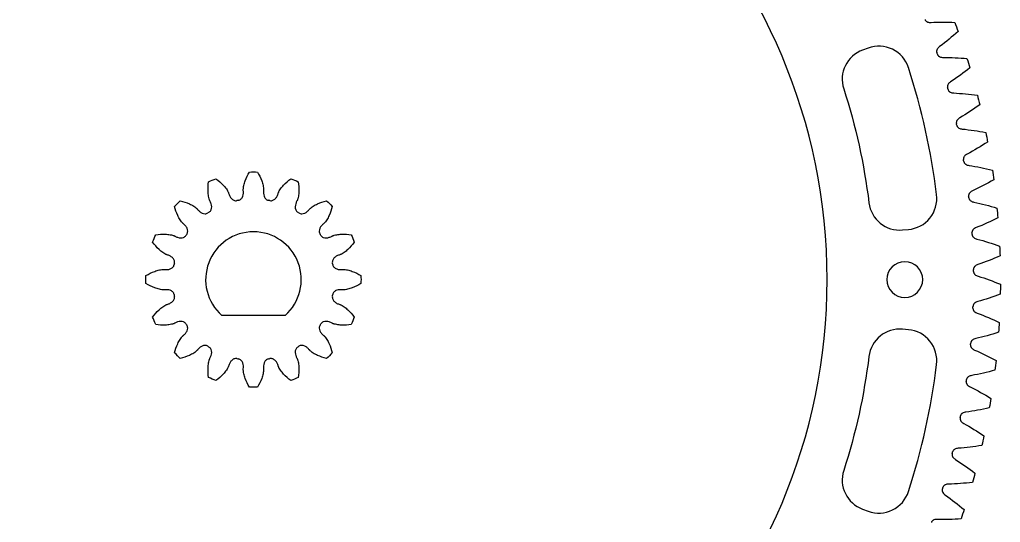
# Model space of a CAD drawing. Header units: millimetres. Extents: x -62 to 62, y -62 to 63.
# Drawn here: x -19.6 to 62.5, y -20.3 to 21.7 of the extents above; entities that cross this region are included whole.
import ezdxf

# ---------------------------------------------------------------- set-up
doc = ezdxf.new("R2010")
doc.units = ezdxf.units.MM
doc.layers.add('1', color=7, linetype='CONTINUOUS', true_color=0xffffff)

msp = doc.modelspace()

# ---------------------------------------------------------------- linework, layer by layer
at = {"layer": '1', "color": 3, "linetype": 'Continuous'}
for p, q in [((51.444, 19.362), (50.974, 19.191)), ((54.308, 4.149), (54.807, 4.193)), ((2.646, -3), (-2.646, -3)), ((54.807, -4.193), (54.308, -4.149)), ((50.974, -19.191), (51.444, -19.362))]:
    msp.add_line(p, q, dxfattribs=at)
at = {"layer": '1', "color": 3, "linetype": 'Continuous', "extrusion": (0, 0, -1)}
for centre, radius in [((0, 0), 48), ((-54.5, 0), 1.5)]:
    msp.add_circle(centre, radius, dxfattribs=at)
at = {"layer": '1', "color": 3, "linetype": 'Continuous'}
for centre, radius, start, end in [((51.863, 16.748), 2.6, 110, 197.89693), ((52.333, 16.919), 2.6, 17.91606, 110), ((0, 0), 60.25, 18.21852, 18.36684), ((0, 0), 57.6, 7.08394, 17.91606), ((0, 0), 60.25, 15.2917, 15.44001), ((0, 0), 60.25, 12.36487, 12.51318), ((0, 0), 60.25, 9.43804, 9.58635), ((0, 0), 6.75, 100.67983, 101.82017), ((0, 0), 6.75, 78.17983, 79.32017), ((54.58, 6.783), 2.6, 275, 7.08394), ((0, 0), 60.25, 6.51121, 6.65952), ((54.082, 6.739), 2.6, 187.10307, 275), ((0, 0), 6.75, 123.17983, 124.32017), ((0, 0), 6.75, 55.67983, 56.82017), ((0, 0), 6.75, 145.67983, 146.82017), ((0, 0), 4, 311.40962, 228.59038), ((0, 0), 6.75, 33.17983, 34.32017), ((0, 0), 60.25, 3.58438, 3.73269), ((0, 0), 6.75, 168.17983, 169.32017), ((0, 0), 6.75, 10.67983, 11.82017), ((0, 0), 60.25, 0.65755, 0.80587), ((0, 0), 6.75, 190.67983, 191.82017), ((0, 0), 6.75, 348.17983, 349.32017), ((0, 0), 60.25, 357.73072, 357.87904), ((0, 0), 6.75, 213.17983, 214.32017), ((0, 0), 6.75, 325.67983, 326.82017), ((54.082, -6.739), 2.6, 85, 172.89693), ((54.58, -6.783), 2.6, 352.91606, 85), ((0, 0), 6.75, 235.67983, 236.82017), ((0, 0), 6.75, 303.17983, 304.32017), ((0, 0), 60.25, 354.80389, 354.95221), ((0, 0), 6.75, 258.17983, 259.32017), ((0, 0), 6.75, 280.67983, 281.82017), ((0, 0), 57.6, 342.08394, 352.91606), ((0, 0), 60.25, 351.87706, 352.02538), ((0, 0), 60.25, 348.95023, 349.09855), ((0, 0), 60.25, 346.0234, 346.17172), ((51.863, -16.748), 2.6, 162.10307, 250), ((52.333, -16.919), 2.6, 250, 342.08394), ((0, 0), 60.25, 343.09657, 343.24489)]:
    msp.add_arc(centre, radius, start, end, dxfattribs=at)
at = {"layer": '1', "color": 3, "linetype": 'Continuous', "extrusion": (0, 0, -1)}
for start, end in [(162.10307, 172.89693), (187.10307, 197.89693)]:
    msp.add_arc((0, 0), 51.9, start, end, dxfattribs=at)
at = {"layer": '1', "color": 6, "linetype": 'Continuous'}
for points, knots in [([(56.193, 21.734), (56.203, 21.712), (56.227, 21.668), (56.266, 21.62), (56.304, 21.587), (56.345, 21.559), (56.423, 21.521), (56.545, 21.495), (56.644, 21.494), (56.694, 21.497)], [0, 0, 0, 0, 0.125, 0.25, 0.3125, 0.375, 0.5, 0.75, 1, 1, 1, 1]), ([(57.416, 19.486), (57.376, 19.457), (57.3, 19.393), (57.222, 19.295), (57.186, 19.216), (57.173, 19.168), (57.164, 19.12), (57.164, 19.057), (57.174, 19.009), (57.181, 18.985)], [0, 0, 0, 0, 0.25, 0.5, 0.625, 0.6875, 0.75, 0.875, 1, 1, 1, 1]), ([(57.23, 18.837), (57.239, 18.814), (57.26, 18.769), (57.297, 18.719), (57.333, 18.684), (57.372, 18.654), (57.448, 18.612), (57.569, 18.579), (57.668, 18.574), (57.717, 18.574)], [0, 0, 0, 0, 0.125, 0.25, 0.3125, 0.375, 0.5, 0.75, 1, 1, 1, 1]), ([(58.336, 16.529), (58.295, 16.502), (58.215, 16.442), (58.133, 16.348), (58.093, 16.271), (58.077, 16.224), (58.066, 16.176), (58.063, 16.114), (58.07, 16.064), (58.076, 16.04)], [0, 0, 0, 0, 0.25, 0.5, 0.625, 0.6875, 0.75, 0.875, 1, 1, 1, 1]), ([(58.117, 15.89), (58.125, 15.866), (58.143, 15.82), (58.178, 15.769), (58.212, 15.733), (58.25, 15.7), (58.324, 15.654), (58.442, 15.616), (58.541, 15.605), (58.591, 15.603)], [0, 0, 0, 0, 0.125, 0.25, 0.3125, 0.375, 0.5, 0.75, 1, 1, 1, 1]), ([(59.104, 13.529), (59.061, 13.504), (58.979, 13.448), (58.892, 13.359), (58.848, 13.284), (58.829, 13.238), (58.816, 13.19), (58.81, 13.128), (58.815, 13.078), (58.819, 13.054)], [0, 0, 0, 0, 0.25, 0.5, 0.625, 0.6875, 0.75, 0.875, 1, 1, 1, 1]), ([(58.852, 12.902), (58.859, 12.878), (58.875, 12.831), (58.907, 12.777), (58.939, 12.74), (58.975, 12.706), (59.047, 12.656), (59.163, 12.611), (59.262, 12.596), (59.311, 12.591)], [0, 0, 0, 0, 0.125, 0.25, 0.3125, 0.375, 0.5, 0.75, 1, 1, 1, 1]), ([(59.718, 10.494), (59.674, 10.47), (59.589, 10.419), (59.497, 10.334), (59.45, 10.261), (59.429, 10.216), (59.413, 10.169), (59.403, 10.108), (59.406, 10.058), (59.409, 10.034)], [0, 0, 0, 0, 0.25, 0.5, 0.625, 0.6875, 0.75, 0.875, 1, 1, 1, 1]), ([(59.434, 9.88), (59.44, 9.856), (59.454, 9.808), (59.483, 9.753), (59.513, 9.714), (59.547, 9.678), (59.616, 9.624), (59.73, 9.574), (59.827, 9.553), (59.876, 9.546)], [0, 0, 0, 0, 0.125, 0.25, 0.3125, 0.375, 0.5, 0.75, 1, 1, 1, 1]), ([(-3.134, 8.437), (-2.916, 8.276), (-2.606, 8.008), (-2.303, 7.641), (-2.175, 7.441), (-2.12, 7.335), (-2.096, 7.281), (-2.085, 7.254), (-2.079, 7.238), (-2.076, 7.23), (-2.075, 7.226)], [0, 0, 0, 0, 0.5, 0.75, 0.875, 0.9375, 0.96875, 0.984375, 0.992188, 1, 1, 1, 1]), ([(-0.848, 7.47), (-0.849, 7.474), (-0.849, 7.482), (-0.85, 7.499), (-0.85, 7.529), (-0.848, 7.588), (-0.838, 7.707), (-0.796, 7.941), (-0.657, 8.396), (-0.474, 8.762), (-0.333, 8.994)], [0, 0, 0, 0, 0.007812, 0.015625, 0.03125, 0.0625, 0.125, 0.25, 0.5, 1, 1, 1, 1]), ([(0.333, 8.994), (0.474, 8.762), (0.657, 8.396), (0.796, 7.941), (0.838, 7.707), (0.848, 7.588), (0.85, 7.529), (0.85, 7.499), (0.849, 7.482), (0.849, 7.474), (0.848, 7.47)], [0, 0, 0, 0, 0.5, 0.75, 0.875, 0.9375, 0.96875, 0.984375, 0.992188, 1, 1, 1, 1]), ([(2.075, 7.226), (2.076, 7.23), (2.079, 7.238), (2.085, 7.254), (2.096, 7.281), (2.12, 7.335), (2.175, 7.441), (2.303, 7.641), (2.606, 8.008), (2.916, 8.276), (3.134, 8.437)], [0, 0, 0, 0, 0.007812, 0.015625, 0.03125, 0.0625, 0.125, 0.25, 0.5, 1, 1, 1, 1]), ([(-3.642, 6.576), (-3.644, 6.58), (-3.648, 6.588), (-3.655, 6.603), (-3.667, 6.63), (-3.688, 6.686), (-3.723, 6.8), (-3.774, 7.032), (-3.82, 7.506), (-3.79, 7.914), (-3.749, 8.182)], [0, 0, 0, 0, 0.007812, 0.015625, 0.03125, 0.0625, 0.125, 0.25, 0.5, 1, 1, 1, 1]), ([(-1.251, 6.633), (-1.209, 6.641), (-1.128, 6.67), (-0.99, 6.773), (-0.881, 6.961), (-0.834, 7.214), (-0.839, 7.385), (-0.848, 7.47)], [0, 0, 0, 0, 0.125, 0.25, 0.5, 0.75, 1, 1, 1, 1]), ([(0.848, 7.47), (0.839, 7.385), (0.834, 7.214), (0.881, 6.961), (0.99, 6.773), (1.128, 6.67), (1.209, 6.641), (1.251, 6.633)], [0, 0, 0, 0, 0.25, 0.5, 0.75, 0.875, 1, 1, 1, 1]), ([(3.749, 8.182), (3.79, 7.914), (3.82, 7.506), (3.774, 7.032), (3.723, 6.8), (3.688, 6.686), (3.667, 6.63), (3.655, 6.603), (3.648, 6.588), (3.644, 6.58), (3.642, 6.576)], [0, 0, 0, 0, 0.5, 0.75, 0.875, 0.9375, 0.96875, 0.984375, 0.992188, 1, 1, 1, 1]), ([(60.175, 7.431), (60.131, 7.41), (60.043, 7.363), (59.947, 7.283), (59.896, 7.213), (59.873, 7.169), (59.855, 7.123), (59.842, 7.062), (59.842, 7.012), (59.843, 6.987)], [0, 0, 0, 0, 0.25, 0.5, 0.625, 0.6875, 0.75, 0.875, 1, 1, 1, 1]), ([(-6.124, 6.595), (-5.861, 6.53), (-5.472, 6.402), (-5.052, 6.178), (-4.857, 6.042), (-4.766, 5.966), (-4.723, 5.925), (-4.702, 5.904), (-4.69, 5.891), (-4.685, 5.885), (-4.682, 5.882)], [0, 0, 0, 0, 0.5, 0.75, 0.875, 0.9375, 0.96875, 0.984375, 0.992188, 1, 1, 1, 1]), ([(-3.694, 5.649), (-3.658, 5.673), (-3.595, 5.73), (-3.507, 5.879), (-3.477, 6.094), (-3.531, 6.346), (-3.601, 6.502), (-3.642, 6.576)], [0, 0, 0, 0, 0.125, 0.25, 0.5, 0.75, 1, 1, 1, 1]), ([(-2.075, 7.226), (-2.051, 7.144), (-1.991, 6.984), (-1.85, 6.768), (-1.677, 6.637), (-1.51, 6.594), (-1.424, 6.598), (-1.383, 6.607)], [0, 0, 0, 0, 0.25, 0.5, 0.75, 0.875, 1, 1, 1, 1]), ([(1.383, 6.607), (1.424, 6.598), (1.51, 6.594), (1.677, 6.637), (1.85, 6.768), (1.991, 6.984), (2.051, 7.144), (2.075, 7.226)], [0, 0, 0, 0, 0.125, 0.25, 0.5, 0.75, 1, 1, 1, 1]), ([(3.642, 6.576), (3.601, 6.502), (3.531, 6.346), (3.477, 6.094), (3.507, 5.879), (3.595, 5.73), (3.658, 5.673), (3.694, 5.649)], [0, 0, 0, 0, 0.25, 0.5, 0.75, 0.875, 1, 1, 1, 1]), ([(4.682, 5.882), (4.685, 5.885), (4.69, 5.891), (4.702, 5.904), (4.723, 5.925), (4.766, 5.966), (4.857, 6.042), (5.052, 6.178), (5.472, 6.402), (5.861, 6.53), (6.124, 6.595)], [0, 0, 0, 0, 0.007812, 0.015625, 0.03125, 0.0625, 0.125, 0.25, 0.5, 1, 1, 1, 1]), ([(59.861, 6.832), (59.865, 6.808), (59.877, 6.759), (59.903, 6.703), (59.931, 6.662), (59.964, 6.625), (60.03, 6.568), (60.141, 6.511), (60.237, 6.486), (60.286, 6.476)], [0, 0, 0, 0, 0.125, 0.25, 0.3125, 0.375, 0.5, 0.75, 1, 1, 1, 1]), ([(-5.882, 4.682), (-5.885, 4.685), (-5.891, 4.69), (-5.904, 4.702), (-5.925, 4.723), (-5.966, 4.766), (-6.042, 4.857), (-6.178, 5.052), (-6.402, 5.472), (-6.53, 5.861), (-6.595, 6.124)], [0, 0, 0, 0, 0.007812, 0.015625, 0.03125, 0.0625, 0.125, 0.25, 0.5, 1, 1, 1, 1]), ([(-4.682, 5.882), (-4.629, 5.815), (-4.512, 5.691), (-4.3, 5.545), (-4.089, 5.49), (-3.919, 5.514), (-3.841, 5.551), (-3.806, 5.575)], [0, 0, 0, 0, 0.25, 0.5, 0.75, 0.875, 1, 1, 1, 1]), ([(3.806, 5.575), (3.841, 5.551), (3.919, 5.514), (4.089, 5.49), (4.3, 5.545), (4.512, 5.691), (4.629, 5.815), (4.682, 5.882)], [0, 0, 0, 0, 0.125, 0.25, 0.5, 0.75, 1, 1, 1, 1]), ([(6.595, 6.124), (6.53, 5.861), (6.402, 5.472), (6.178, 5.052), (6.042, 4.857), (5.966, 4.766), (5.925, 4.723), (5.904, 4.702), (5.891, 4.69), (5.885, 4.685), (5.882, 4.682)], [0, 0, 0, 0, 0.5, 0.75, 0.875, 0.9375, 0.96875, 0.984375, 0.992188, 1, 1, 1, 1]), ([(-5.575, 3.806), (-5.551, 3.841), (-5.514, 3.919), (-5.49, 4.089), (-5.545, 4.3), (-5.691, 4.512), (-5.815, 4.629), (-5.882, 4.682)], [0, 0, 0, 0, 0.125, 0.25, 0.5, 0.75, 1, 1, 1, 1]), ([(5.882, 4.682), (5.815, 4.629), (5.691, 4.512), (5.545, 4.3), (5.49, 4.089), (5.514, 3.919), (5.551, 3.841), (5.575, 3.806)], [0, 0, 0, 0, 0.25, 0.5, 0.75, 0.875, 1, 1, 1, 1]), ([(60.476, 4.348), (60.43, 4.33), (60.34, 4.288), (60.241, 4.212), (60.186, 4.145), (60.161, 4.102), (60.14, 4.057), (60.125, 3.997), (60.122, 3.947), (60.122, 3.922)], [0, 0, 0, 0, 0.25, 0.5, 0.625, 0.6875, 0.75, 0.875, 1, 1, 1, 1]), ([(-8.182, 3.749), (-7.914, 3.79), (-7.506, 3.82), (-7.032, 3.774), (-6.8, 3.723), (-6.686, 3.688), (-6.63, 3.667), (-6.603, 3.655), (-6.588, 3.648), (-6.58, 3.644), (-6.576, 3.642)], [0, 0, 0, 0, 0.5, 0.75, 0.875, 0.9375, 0.96875, 0.984375, 0.992188, 1, 1, 1, 1]), ([(-6.576, 3.642), (-6.502, 3.601), (-6.346, 3.531), (-6.094, 3.477), (-5.879, 3.507), (-5.73, 3.595), (-5.673, 3.658), (-5.649, 3.694)], [0, 0, 0, 0, 0.25, 0.5, 0.75, 0.875, 1, 1, 1, 1]), ([(5.649, 3.694), (5.673, 3.658), (5.73, 3.595), (5.879, 3.507), (6.094, 3.477), (6.346, 3.531), (6.502, 3.601), (6.576, 3.642)], [0, 0, 0, 0, 0.125, 0.25, 0.5, 0.75, 1, 1, 1, 1]), ([(6.576, 3.642), (6.58, 3.644), (6.588, 3.648), (6.603, 3.655), (6.63, 3.667), (6.686, 3.688), (6.8, 3.723), (7.032, 3.774), (7.506, 3.82), (7.914, 3.79), (8.182, 3.749)], [0, 0, 0, 0, 0.007812, 0.015625, 0.03125, 0.0625, 0.125, 0.25, 0.5, 1, 1, 1, 1]), ([(60.132, 3.767), (60.135, 3.742), (60.144, 3.693), (60.167, 3.636), (60.193, 3.593), (60.224, 3.554), (60.287, 3.494), (60.395, 3.432), (60.49, 3.402), (60.538, 3.389)], [0, 0, 0, 0, 0.125, 0.25, 0.3125, 0.375, 0.5, 0.75, 1, 1, 1, 1]), ([(-7.226, 2.075), (-7.23, 2.076), (-7.238, 2.079), (-7.254, 2.085), (-7.281, 2.096), (-7.335, 2.12), (-7.441, 2.175), (-7.641, 2.303), (-8.008, 2.606), (-8.276, 2.916), (-8.437, 3.134)], [0, 0, 0, 0, 0.007812, 0.015625, 0.03125, 0.0625, 0.125, 0.25, 0.5, 1, 1, 1, 1]), ([(8.437, 3.134), (8.276, 2.916), (8.008, 2.606), (7.641, 2.303), (7.441, 2.175), (7.335, 2.12), (7.281, 2.096), (7.254, 2.085), (7.238, 2.079), (7.23, 2.076), (7.226, 2.075)], [0, 0, 0, 0, 0.5, 0.75, 0.875, 0.9375, 0.96875, 0.984375, 0.992188, 1, 1, 1, 1]), ([(-6.607, 1.383), (-6.598, 1.424), (-6.594, 1.51), (-6.637, 1.677), (-6.768, 1.85), (-6.984, 1.991), (-7.144, 2.051), (-7.226, 2.075)], [0, 0, 0, 0, 0.125, 0.25, 0.5, 0.75, 1, 1, 1, 1]), ([(7.226, 2.075), (7.144, 2.051), (6.984, 1.991), (6.768, 1.85), (6.637, 1.677), (6.594, 1.51), (6.598, 1.424), (6.607, 1.383)], [0, 0, 0, 0, 0.25, 0.5, 0.75, 0.875, 1, 1, 1, 1]), ([(-8.994, 0.333), (-8.762, 0.474), (-8.396, 0.657), (-7.941, 0.796), (-7.707, 0.838), (-7.588, 0.848), (-7.529, 0.85), (-7.499, 0.85), (-7.482, 0.849), (-7.474, 0.849), (-7.47, 0.848)], [0, 0, 0, 0, 0.5, 0.75, 0.875, 0.9375, 0.96875, 0.984375, 0.992188, 1, 1, 1, 1]), ([(-7.47, 0.848), (-7.385, 0.839), (-7.214, 0.834), (-6.961, 0.881), (-6.773, 0.99), (-6.67, 1.128), (-6.641, 1.209), (-6.633, 1.251)], [0, 0, 0, 0, 0.25, 0.5, 0.75, 0.875, 1, 1, 1, 1]), ([(6.633, 1.251), (6.641, 1.209), (6.67, 1.128), (6.773, 0.99), (6.961, 0.881), (7.214, 0.834), (7.385, 0.839), (7.47, 0.848)], [0, 0, 0, 0, 0.125, 0.25, 0.5, 0.75, 1, 1, 1, 1]), ([(7.47, 0.848), (7.474, 0.849), (7.482, 0.849), (7.499, 0.85), (7.529, 0.85), (7.588, 0.848), (7.707, 0.838), (7.941, 0.796), (8.396, 0.657), (8.762, 0.474), (8.994, 0.333)], [0, 0, 0, 0, 0.007812, 0.015625, 0.03125, 0.0625, 0.125, 0.25, 0.5, 1, 1, 1, 1]), ([(60.619, 1.255), (60.573, 1.239), (60.481, 1.201), (60.377, 1.131), (60.319, 1.066), (60.292, 1.025), (60.269, 0.981), (60.25, 0.922), (60.245, 0.872), (60.244, 0.847)], [0, 0, 0, 0, 0.25, 0.5, 0.625, 0.6875, 0.75, 0.875, 1, 1, 1, 1]), ([(60.246, 0.691), (60.248, 0.667), (60.254, 0.617), (60.274, 0.559), (60.298, 0.515), (60.327, 0.475), (60.387, 0.411), (60.492, 0.344), (60.585, 0.309), (60.632, 0.294)], [0, 0, 0, 0, 0.125, 0.25, 0.3125, 0.375, 0.5, 0.75, 1, 1, 1, 1]), ([(-7.47, -0.848), (-7.474, -0.849), (-7.482, -0.849), (-7.499, -0.85), (-7.529, -0.85), (-7.588, -0.848), (-7.707, -0.838), (-7.941, -0.796), (-8.396, -0.657), (-8.762, -0.474), (-8.994, -0.333)], [0, 0, 0, 0, 0.007812, 0.015625, 0.03125, 0.0625, 0.125, 0.25, 0.5, 1, 1, 1, 1]), ([(8.994, -0.333), (8.762, -0.474), (8.396, -0.657), (7.941, -0.796), (7.707, -0.838), (7.588, -0.848), (7.529, -0.85), (7.499, -0.85), (7.482, -0.849), (7.474, -0.849), (7.47, -0.848)], [0, 0, 0, 0, 0.5, 0.75, 0.875, 0.9375, 0.96875, 0.984375, 0.992188, 1, 1, 1, 1]), ([(-6.633, -1.251), (-6.641, -1.209), (-6.67, -1.128), (-6.773, -0.99), (-6.961, -0.881), (-7.214, -0.834), (-7.385, -0.839), (-7.47, -0.848)], [0, 0, 0, 0, 0.125, 0.25, 0.5, 0.75, 1, 1, 1, 1]), ([(-7.226, -2.075), (-7.144, -2.051), (-6.984, -1.991), (-6.768, -1.85), (-6.637, -1.677), (-6.594, -1.51), (-6.598, -1.424), (-6.607, -1.383)], [0, 0, 0, 0, 0.25, 0.5, 0.75, 0.875, 1, 1, 1, 1]), ([(6.607, -1.383), (6.598, -1.424), (6.594, -1.51), (6.637, -1.677), (6.768, -1.85), (6.984, -1.991), (7.144, -2.051), (7.226, -2.075)], [0, 0, 0, 0, 0.125, 0.25, 0.5, 0.75, 1, 1, 1, 1]), ([(7.47, -0.848), (7.385, -0.839), (7.214, -0.834), (6.961, -0.881), (6.773, -0.99), (6.67, -1.128), (6.641, -1.209), (6.633, -1.251)], [0, 0, 0, 0, 0.25, 0.5, 0.75, 0.875, 1, 1, 1, 1]), ([(-8.437, -3.134), (-8.276, -2.916), (-8.008, -2.606), (-7.641, -2.303), (-7.441, -2.175), (-7.335, -2.12), (-7.281, -2.096), (-7.254, -2.085), (-7.238, -2.079), (-7.23, -2.076), (-7.226, -2.075)], [0, 0, 0, 0, 0.5, 0.75, 0.875, 0.9375, 0.96875, 0.984375, 0.992188, 1, 1, 1, 1]), ([(7.226, -2.075), (7.23, -2.076), (7.238, -2.079), (7.254, -2.085), (7.281, -2.096), (7.335, -2.12), (7.441, -2.175), (7.641, -2.303), (8.008, -2.606), (8.276, -2.916), (8.437, -3.134)], [0, 0, 0, 0, 0.007812, 0.015625, 0.03125, 0.0625, 0.125, 0.25, 0.5, 1, 1, 1, 1]), ([(60.203, -2.386), (60.203, -2.41), (60.207, -2.46), (60.224, -2.52), (60.246, -2.564), (60.272, -2.606), (60.329, -2.673), (60.43, -2.745), (60.521, -2.785), (60.568, -2.802)], [0, 0, 0, 0, 0.125, 0.25, 0.3125, 0.375, 0.5, 0.75, 1, 1, 1, 1]), ([(60.604, -1.842), (60.557, -1.856), (60.463, -1.889), (60.356, -1.953), (60.295, -2.015), (60.265, -2.055), (60.24, -2.098), (60.219, -2.156), (60.211, -2.205), (60.209, -2.23)], [0, 0, 0, 0, 0.25, 0.5, 0.625, 0.6875, 0.75, 0.875, 1, 1, 1, 1]), ([(-6.576, -3.642), (-6.58, -3.644), (-6.588, -3.648), (-6.603, -3.655), (-6.63, -3.667), (-6.686, -3.688), (-6.8, -3.723), (-7.032, -3.774), (-7.506, -3.82), (-7.914, -3.79), (-8.182, -3.749)], [0, 0, 0, 0, 0.007812, 0.015625, 0.03125, 0.0625, 0.125, 0.25, 0.5, 1, 1, 1, 1]), ([(-5.649, -3.694), (-5.673, -3.658), (-5.73, -3.595), (-5.879, -3.507), (-6.094, -3.477), (-6.346, -3.531), (-6.502, -3.601), (-6.576, -3.642)], [0, 0, 0, 0, 0.125, 0.25, 0.5, 0.75, 1, 1, 1, 1]), ([(-5.882, -4.682), (-5.815, -4.629), (-5.691, -4.512), (-5.545, -4.3), (-5.49, -4.089), (-5.514, -3.919), (-5.551, -3.841), (-5.575, -3.806)], [0, 0, 0, 0, 0.25, 0.5, 0.75, 0.875, 1, 1, 1, 1]), ([(5.575, -3.806), (5.551, -3.841), (5.514, -3.919), (5.49, -4.089), (5.545, -4.3), (5.691, -4.512), (5.815, -4.629), (5.882, -4.682)], [0, 0, 0, 0, 0.125, 0.25, 0.5, 0.75, 1, 1, 1, 1]), ([(6.576, -3.642), (6.502, -3.601), (6.346, -3.531), (6.094, -3.477), (5.879, -3.507), (5.73, -3.595), (5.673, -3.658), (5.649, -3.694)], [0, 0, 0, 0, 0.25, 0.5, 0.75, 0.875, 1, 1, 1, 1]), ([(8.182, -3.749), (7.914, -3.79), (7.506, -3.82), (7.032, -3.774), (6.8, -3.723), (6.686, -3.688), (6.63, -3.667), (6.603, -3.655), (6.588, -3.648), (6.58, -3.644), (6.576, -3.642)], [0, 0, 0, 0, 0.5, 0.75, 0.875, 0.9375, 0.96875, 0.984375, 0.992188, 1, 1, 1, 1]), ([(-6.595, -6.124), (-6.53, -5.861), (-6.402, -5.472), (-6.178, -5.052), (-6.042, -4.857), (-5.966, -4.766), (-5.925, -4.723), (-5.904, -4.702), (-5.891, -4.69), (-5.885, -4.685), (-5.882, -4.682)], [0, 0, 0, 0, 0.5, 0.75, 0.875, 0.9375, 0.96875, 0.984375, 0.992188, 1, 1, 1, 1]), ([(5.882, -4.682), (5.885, -4.685), (5.891, -4.69), (5.904, -4.702), (5.925, -4.723), (5.966, -4.766), (6.042, -4.857), (6.178, -5.052), (6.402, -5.472), (6.53, -5.861), (6.595, -6.124)], [0, 0, 0, 0, 0.007812, 0.015625, 0.03125, 0.0625, 0.125, 0.25, 0.5, 1, 1, 1, 1]), ([(-3.806, -5.575), (-3.841, -5.551), (-3.919, -5.514), (-4.089, -5.49), (-4.3, -5.545), (-4.512, -5.691), (-4.629, -5.815), (-4.682, -5.882)], [0, 0, 0, 0, 0.125, 0.25, 0.5, 0.75, 1, 1, 1, 1]), ([(-3.642, -6.576), (-3.601, -6.502), (-3.531, -6.346), (-3.477, -6.094), (-3.507, -5.879), (-3.595, -5.73), (-3.658, -5.673), (-3.694, -5.649)], [0, 0, 0, 0, 0.25, 0.5, 0.75, 0.875, 1, 1, 1, 1]), ([(3.694, -5.649), (3.658, -5.673), (3.595, -5.73), (3.507, -5.879), (3.477, -6.094), (3.531, -6.346), (3.601, -6.502), (3.642, -6.576)], [0, 0, 0, 0, 0.125, 0.25, 0.5, 0.75, 1, 1, 1, 1]), ([(4.682, -5.882), (4.629, -5.815), (4.512, -5.691), (4.3, -5.545), (4.089, -5.49), (3.919, -5.514), (3.841, -5.551), (3.806, -5.575)], [0, 0, 0, 0, 0.25, 0.5, 0.75, 0.875, 1, 1, 1, 1]), ([(60.002, -5.457), (60.001, -5.481), (60.003, -5.531), (60.017, -5.592), (60.036, -5.637), (60.061, -5.681), (60.114, -5.749), (60.211, -5.827), (60.3, -5.872), (60.346, -5.891)], [0, 0, 0, 0, 0.125, 0.25, 0.3125, 0.375, 0.5, 0.75, 1, 1, 1, 1]), ([(60.431, -4.934), (60.383, -4.946), (60.288, -4.973), (60.178, -5.033), (60.113, -5.091), (60.082, -5.129), (60.055, -5.171), (60.03, -5.228), (60.02, -5.277), (60.016, -5.301)], [0, 0, 0, 0, 0.25, 0.5, 0.625, 0.6875, 0.75, 0.875, 1, 1, 1, 1]), ([(-4.682, -5.882), (-4.685, -5.885), (-4.69, -5.891), (-4.702, -5.904), (-4.723, -5.925), (-4.766, -5.966), (-4.857, -6.042), (-5.052, -6.178), (-5.472, -6.402), (-5.861, -6.53), (-6.124, -6.595)], [0, 0, 0, 0, 0.007812, 0.015625, 0.03125, 0.0625, 0.125, 0.25, 0.5, 1, 1, 1, 1]), ([(6.124, -6.595), (5.861, -6.53), (5.472, -6.402), (5.052, -6.178), (4.857, -6.042), (4.766, -5.966), (4.723, -5.925), (4.702, -5.904), (4.69, -5.891), (4.685, -5.885), (4.682, -5.882)], [0, 0, 0, 0, 0.5, 0.75, 0.875, 0.9375, 0.96875, 0.984375, 0.992188, 1, 1, 1, 1]), ([(-3.749, -8.182), (-3.79, -7.914), (-3.82, -7.506), (-3.774, -7.032), (-3.723, -6.8), (-3.688, -6.686), (-3.667, -6.63), (-3.655, -6.603), (-3.648, -6.588), (-3.644, -6.58), (-3.642, -6.576)], [0, 0, 0, 0, 0.5, 0.75, 0.875, 0.9375, 0.96875, 0.984375, 0.992188, 1, 1, 1, 1]), ([(-2.075, -7.226), (-2.076, -7.23), (-2.079, -7.238), (-2.085, -7.254), (-2.096, -7.281), (-2.12, -7.335), (-2.175, -7.441), (-2.303, -7.641), (-2.606, -8.008), (-2.916, -8.276), (-3.134, -8.437)], [0, 0, 0, 0, 0.007812, 0.015625, 0.03125, 0.0625, 0.125, 0.25, 0.5, 1, 1, 1, 1]), ([(-1.383, -6.607), (-1.424, -6.598), (-1.51, -6.594), (-1.677, -6.637), (-1.85, -6.768), (-1.991, -6.984), (-2.051, -7.144), (-2.075, -7.226)], [0, 0, 0, 0, 0.125, 0.25, 0.5, 0.75, 1, 1, 1, 1]), ([(-0.848, -7.47), (-0.839, -7.385), (-0.834, -7.214), (-0.881, -6.961), (-0.99, -6.773), (-1.128, -6.67), (-1.209, -6.641), (-1.251, -6.633)], [0, 0, 0, 0, 0.25, 0.5, 0.75, 0.875, 1, 1, 1, 1]), ([(1.251, -6.633), (1.209, -6.641), (1.128, -6.67), (0.99, -6.773), (0.881, -6.961), (0.834, -7.214), (0.839, -7.385), (0.848, -7.47)], [0, 0, 0, 0, 0.125, 0.25, 0.5, 0.75, 1, 1, 1, 1]), ([(2.075, -7.226), (2.051, -7.144), (1.991, -6.984), (1.85, -6.768), (1.677, -6.637), (1.51, -6.594), (1.424, -6.598), (1.383, -6.607)], [0, 0, 0, 0, 0.25, 0.5, 0.75, 0.875, 1, 1, 1, 1]), ([(3.134, -8.437), (2.916, -8.276), (2.606, -8.008), (2.303, -7.641), (2.175, -7.441), (2.12, -7.335), (2.096, -7.281), (2.085, -7.254), (2.079, -7.238), (2.076, -7.23), (2.075, -7.226)], [0, 0, 0, 0, 0.5, 0.75, 0.875, 0.9375, 0.96875, 0.984375, 0.992188, 1, 1, 1, 1]), ([(3.642, -6.576), (3.644, -6.58), (3.648, -6.588), (3.655, -6.603), (3.667, -6.63), (3.688, -6.686), (3.723, -6.8), (3.774, -7.032), (3.82, -7.506), (3.79, -7.914), (3.749, -8.182)], [0, 0, 0, 0, 0.007812, 0.015625, 0.03125, 0.0625, 0.125, 0.25, 0.5, 1, 1, 1, 1]), ([(-0.333, -8.994), (-0.474, -8.762), (-0.657, -8.396), (-0.796, -7.941), (-0.838, -7.707), (-0.848, -7.588), (-0.85, -7.529), (-0.85, -7.499), (-0.849, -7.482), (-0.849, -7.474), (-0.848, -7.47)], [0, 0, 0, 0, 0.5, 0.75, 0.875, 0.9375, 0.96875, 0.984375, 0.992188, 1, 1, 1, 1]), ([(0.848, -7.47), (0.849, -7.474), (0.849, -7.482), (0.85, -7.499), (0.85, -7.529), (0.848, -7.588), (0.838, -7.707), (0.796, -7.941), (0.657, -8.396), (0.474, -8.762), (0.333, -8.994)], [0, 0, 0, 0, 0.007812, 0.015625, 0.03125, 0.0625, 0.125, 0.25, 0.5, 1, 1, 1, 1]), ([(60.101, -8.014), (60.052, -8.022), (59.955, -8.045), (59.842, -8.099), (59.775, -8.154), (59.742, -8.191), (59.712, -8.231), (59.685, -8.286), (59.672, -8.334), (59.667, -8.359)], [0, 0, 0, 0, 0.25, 0.5, 0.625, 0.6875, 0.75, 0.875, 1, 1, 1, 1]), ([(59.646, -8.513), (59.643, -8.538), (59.642, -8.588), (59.653, -8.649), (59.67, -8.695), (59.692, -8.74), (59.742, -8.811), (59.835, -8.894), (59.922, -8.943), (59.966, -8.965)], [0, 0, 0, 0, 0.125, 0.25, 0.3125, 0.375, 0.5, 0.75, 1, 1, 1, 1]), ([(59.613, -11.072), (59.564, -11.078), (59.466, -11.096), (59.351, -11.144), (59.281, -11.195), (59.245, -11.23), (59.214, -11.269), (59.184, -11.323), (59.169, -11.37), (59.163, -11.394)], [0, 0, 0, 0, 0.25, 0.5, 0.625, 0.6875, 0.75, 0.875, 1, 1, 1, 1]), ([(59.133, -11.548), (59.129, -11.572), (59.126, -11.622), (59.134, -11.683), (59.148, -11.731), (59.168, -11.776), (59.214, -11.85), (59.303, -11.938), (59.387, -11.991), (59.43, -12.015)], [0, 0, 0, 0, 0.125, 0.25, 0.3125, 0.375, 0.5, 0.75, 1, 1, 1, 1]), ([(58.466, -14.552), (58.461, -14.576), (58.455, -14.626), (58.46, -14.688), (58.472, -14.736), (58.49, -14.782), (58.531, -14.858), (58.616, -14.95), (58.697, -15.008), (58.739, -15.034)], [0, 0, 0, 0, 0.125, 0.25, 0.3125, 0.375, 0.5, 0.75, 1, 1, 1, 1]), ([(58.97, -14.101), (58.921, -14.105), (58.822, -14.118), (58.704, -14.16), (58.632, -14.208), (58.595, -14.241), (58.562, -14.278), (58.528, -14.33), (58.511, -14.377), (58.504, -14.401)], [0, 0, 0, 0, 0.25, 0.5, 0.625, 0.6875, 0.75, 0.875, 1, 1, 1, 1]), ([(58.173, -17.094), (58.123, -17.095), (58.024, -17.103), (57.905, -17.139), (57.83, -17.183), (57.791, -17.214), (57.756, -17.249), (57.72, -17.3), (57.7, -17.346), (57.692, -17.369)], [0, 0, 0, 0, 0.25, 0.5, 0.625, 0.6875, 0.75, 0.875, 1, 1, 1, 1]), ([(57.647, -17.518), (57.641, -17.542), (57.632, -17.591), (57.634, -17.653), (57.644, -17.702), (57.659, -17.749), (57.696, -17.828), (57.776, -17.924), (57.854, -17.985), (57.895, -18.014)], [0, 0, 0, 0, 0.125, 0.25, 0.3125, 0.375, 0.5, 0.75, 1, 1, 1, 1]), ([(57.224, -20.042), (57.175, -20.041), (57.075, -20.044), (56.954, -20.073), (56.877, -20.113), (56.837, -20.142), (56.8, -20.176), (56.762, -20.225), (56.739, -20.269), (56.73, -20.292)], [0, 0, 0, 0, 0.25, 0.5, 0.625, 0.6875, 0.75, 0.875, 1, 1, 1, 1])]:
    msp.add_open_spline(points, degree=3, knots=knots, dxfattribs=at)
for points in [[(56.694, 21.497), (57.356, 21.533), (58.02, 21.535), (58.683, 21.508)], [(58.683, 21.508), (58.776, 21.254), (58.868, 20.999), (58.958, 20.743)], [(58.958, 20.743), (58.463, 20.301), (57.95, 19.88), (57.416, 19.486)], [(57.717, 18.574), (58.381, 18.577), (59.044, 18.544), (59.704, 18.484)], [(59.704, 18.484), (59.784, 18.225), (59.863, 17.965), (59.94, 17.705)], [(59.94, 17.705), (59.423, 17.289), (58.889, 16.895), (58.336, 16.529)], [(58.591, 15.603), (59.253, 15.571), (59.914, 15.505), (60.57, 15.411)], [(60.57, 15.411), (60.637, 15.149), (60.702, 14.885), (60.766, 14.622)], [(60.766, 14.622), (60.228, 14.233), (59.675, 13.866), (59.104, 13.529)], [(59.311, 12.591), (59.971, 12.526), (60.627, 12.425), (61.278, 12.299)], [(61.433, 11.5), (60.877, 11.139), (60.305, 10.801), (59.718, 10.494)], [(61.278, 12.299), (61.331, 12.033), (61.383, 11.766), (61.433, 11.5)], [(59.876, 9.546), (60.532, 9.447), (61.182, 9.314), (61.826, 9.154)], [(61.826, 9.154), (61.866, 8.885), (61.904, 8.617), (61.94, 8.348)], [(-3.749, 8.182), (-3.548, 8.274), (-3.342, 8.359), (-3.134, 8.437)], [(-0.333, 8.994), (-0.111, 9.002), (0.111, 9.002), (0.333, 8.994)], [(3.134, 8.437), (3.342, 8.359), (3.548, 8.274), (3.749, 8.182)], [(61.94, 8.348), (61.366, 8.016), (60.778, 7.707), (60.175, 7.431)], [(-6.595, 6.124), (-6.444, 6.287), (-6.287, 6.444), (-6.124, 6.595)], [(6.124, 6.595), (6.287, 6.444), (6.444, 6.287), (6.595, 6.124)], [(60.286, 6.476), (60.936, 6.344), (61.578, 6.177), (62.213, 5.985)], [(62.213, 5.985), (62.239, 5.715), (62.263, 5.445), (62.285, 5.174)], [(62.285, 5.174), (61.695, 4.872), (61.092, 4.594), (60.476, 4.348)], [(-8.437, 3.134), (-8.359, 3.342), (-8.274, 3.548), (-8.182, 3.749)], [(8.182, 3.749), (8.274, 3.548), (8.359, 3.342), (8.437, 3.134)], [(60.538, 3.389), (61.18, 3.224), (61.813, 3.025), (62.437, 2.8)], [(62.437, 2.8), (62.449, 2.529), (62.46, 2.258), (62.468, 1.987)], [(62.468, 1.987), (61.864, 1.715), (61.247, 1.468), (60.619, 1.255)], [(-8.994, -0.333), (-9.002, -0.111), (-9.002, 0.111), (-8.994, 0.333)], [(8.994, 0.333), (9.002, 0.111), (9.002, -0.111), (8.994, -0.333)], [(60.632, 0.294), (61.265, 0.096), (61.887, -0.135), (62.499, -0.391)], [(62.499, -0.391), (62.497, -0.663), (62.494, -0.934), (62.488, -1.205)], [(62.488, -1.205), (61.87, -1.446), (61.242, -1.661), (60.604, -1.842)], [(-8.182, -3.749), (-8.274, -3.548), (-8.359, -3.342), (-8.437, -3.134)], [(8.437, -3.134), (8.359, -3.342), (8.274, -3.548), (8.182, -3.749)], [(60.568, -2.802), (61.19, -3.032), (61.8, -3.295), (62.397, -3.582)], [(62.397, -3.582), (62.382, -3.853), (62.364, -4.123), (62.345, -4.394)], [(62.345, -4.394), (61.716, -4.603), (61.078, -4.786), (60.431, -4.934)], [(-6.124, -6.595), (-6.287, -6.444), (-6.444, -6.287), (-6.595, -6.124)], [(6.595, -6.124), (6.444, -6.287), (6.287, -6.444), (6.124, -6.595)], [(60.346, -5.891), (60.955, -6.153), (61.551, -6.446), (62.133, -6.763)], [(62.133, -6.763), (62.104, -7.033), (62.073, -7.302), (62.04, -7.572)], [(-3.134, -8.437), (-3.342, -8.359), (-3.548, -8.274), (-3.749, -8.182)], [(3.749, -8.182), (3.548, -8.274), (3.342, -8.359), (3.134, -8.437)], [(62.04, -7.572), (61.4, -7.748), (60.754, -7.898), (60.101, -8.014)], [(0.333, -8.994), (0.111, -9.002), (-0.111, -9.002), (-0.333, -8.994)], [(59.966, -8.965), (60.561, -9.257), (61.141, -9.58), (61.707, -9.927)], [(61.707, -9.927), (61.663, -10.195), (61.619, -10.462), (61.572, -10.73)], [(61.572, -10.73), (60.925, -10.873), (60.271, -10.99), (59.613, -11.072)], [(59.43, -12.015), (60.01, -12.337), (60.572, -12.69), (61.119, -13.065)], [(61.119, -13.065), (61.062, -13.33), (61.004, -13.595), (60.944, -13.859)], [(60.944, -13.859), (60.29, -13.97), (59.631, -14.053), (58.97, -14.101)], [(58.739, -15.034), (59.302, -15.385), (59.845, -15.766), (60.372, -16.169)], [(60.372, -16.169), (60.302, -16.431), (60.23, -16.692), (60.157, -16.953)], [(60.157, -16.953), (59.498, -17.03), (58.836, -17.08), (58.173, -17.094)], [(57.895, -18.014), (58.439, -18.393), (58.962, -18.801), (59.468, -19.23)], [(59.468, -19.23), (59.385, -19.488), (59.299, -19.746), (59.213, -20.003)], [(59.213, -20.003), (58.551, -20.046), (57.887, -20.061), (57.224, -20.042)]]:
    msp.add_open_spline(points, degree=3, dxfattribs=at)

doc.saveas('drawing.dxf')
